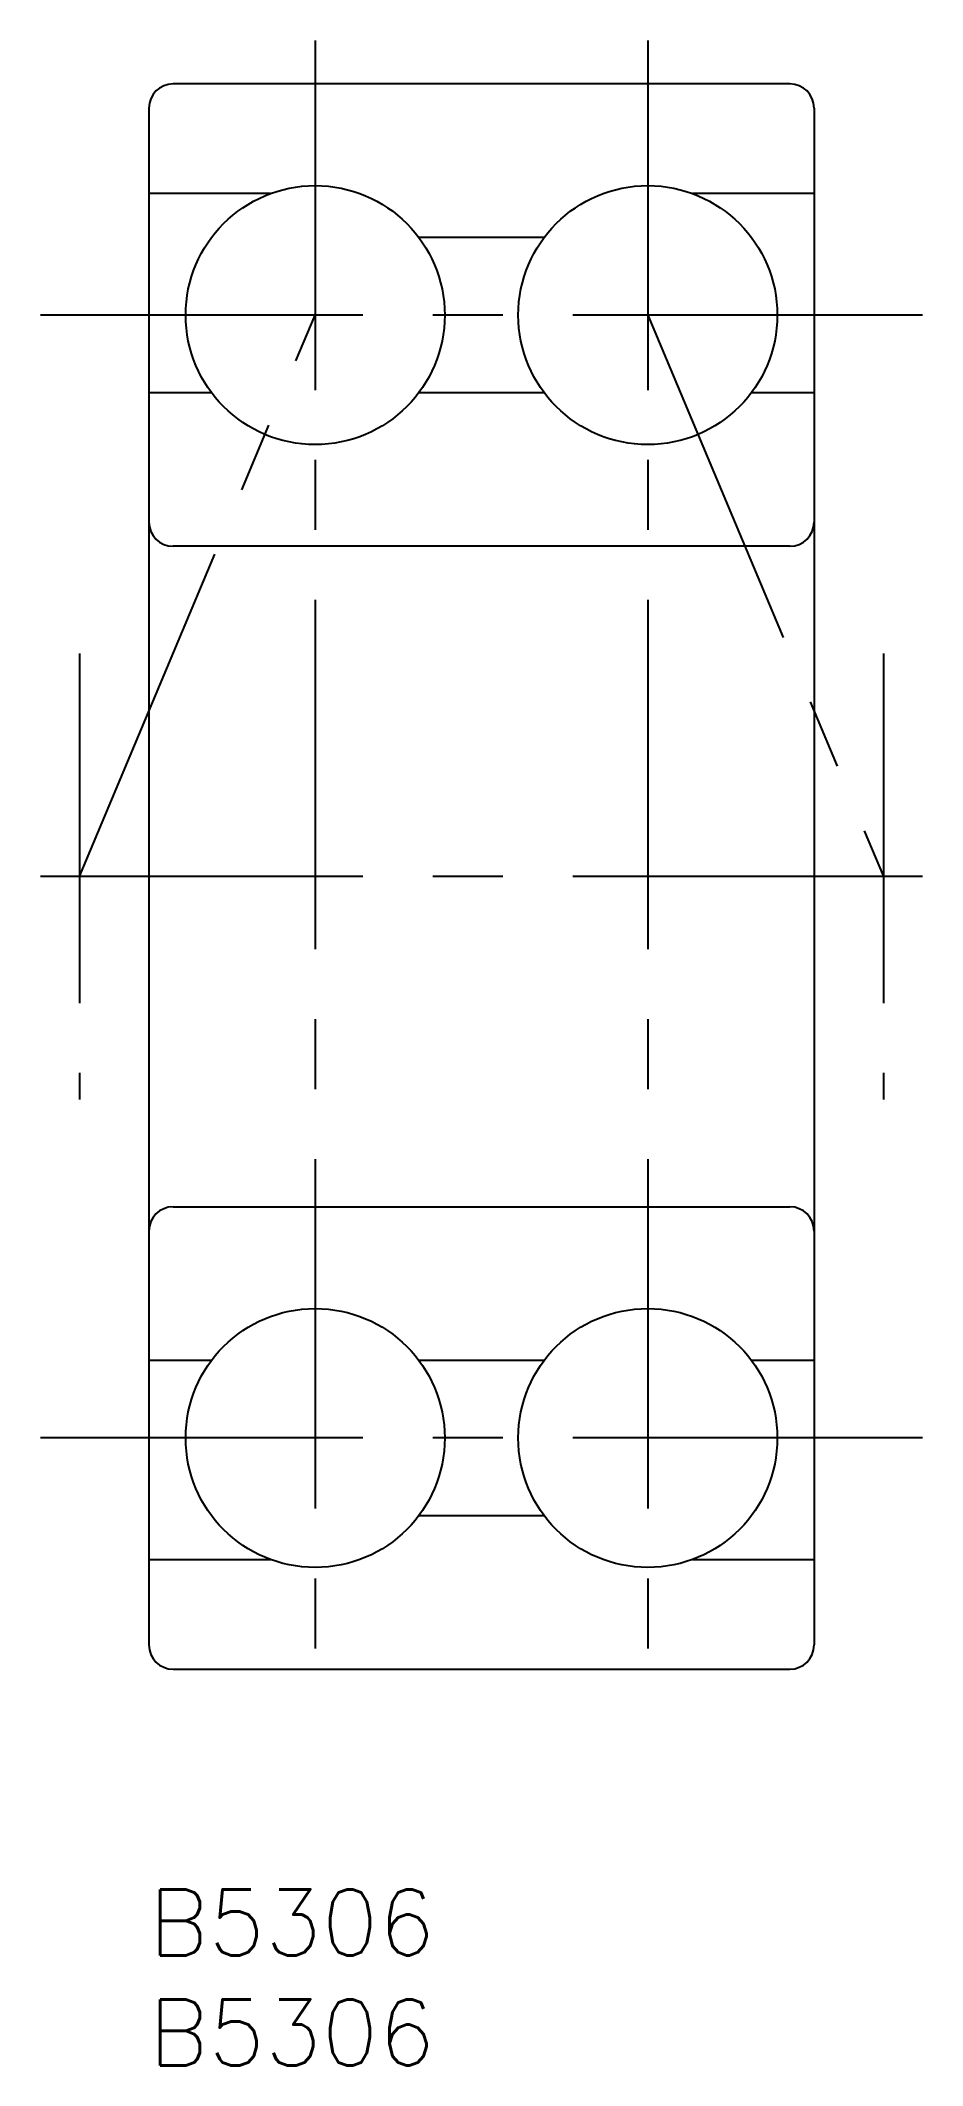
# Model space of a CAD drawing. Extents: x -4.9 to 35.1, y -8 to 84.
import ezdxf

# ---------------------------------------------------------------- set-up
doc = ezdxf.new("R2010")
doc.units = 0
doc.header["$LTSCALE"] = 0.5
doc.linetypes.add('CENTER', pattern=[50.8, 31.75, -6.35, 6.35, -6.35])
for name, color, linetype in [('MSM_CENTER', 1, 'CENTER'), ('MSM_CONTINUOUS', 7, 'CONTINUOUS'), ('MSM_PART_NUMBER', 7, 'CONTINUOUS')]:
    doc.layers.add(name, color=color, linetype=linetype)
doc.styles.get("Standard").update_dxf_attribs({"font": 'txt.shx', "height": 3, "bigfont": 'bigfont.shx'})

msp = doc.modelspace()

# ---------------------------------------------------------------- linework, layer by layer
at = {"layer": 'MSM_CENTER'}
for p, q in [((7.55, 83.97), (7.55, 8.03)), ((22.65, 83.97), (22.65, 8.03)), ((35.12, 71.5), (-4.92, 71.5)), ((-3.15, 46), (7.55, 71.5)), ((22.65, 71.5), (33.35, 46)), ((-3.15, 56.127), (-3.15, 35.873)), ((33.35, 56.127), (33.35, 35.873)), ((35.12, 46), (-4.92, 46)), ((35.12, 20.5), (-4.92, 20.5))]:
    msp.add_line(p, q, dxfattribs=at)
at = {"layer": 'MSM_CONTINUOUS'}
for p, q in [((29.1, 82), (1.1, 82)), ((0, 80.9), (0, 11.1)), ((30.2, 80.9), (30.2, 11.1)), ((5.521, 77.019), (0, 77.019)), ((30.2, 77.019), (24.679, 77.019)), ((17.946, 75.028), (12.254, 75.028)), ((2.846, 67.972), (0, 67.972)), ((17.946, 67.972), (12.254, 67.972)), ((30.2, 67.972), (27.354, 67.972)), ((29.1, 61), (1.1, 61)), ((1.1, 31), (29.1, 31)), ((0, 24.028), (2.846, 24.028)), ((12.254, 24.028), (17.946, 24.028)), ((27.354, 24.028), (30.2, 24.028)), ((12.254, 16.972), (17.946, 16.972)), ((0, 14.981), (5.521, 14.981)), ((24.679, 14.981), (30.2, 14.981)), ((1.1, 10), (29.1, 10))]:
    msp.add_line(p, q, dxfattribs=at)
for centre in [(7.55, 71.5), (22.65, 71.5), (7.55, 20.5), (22.65, 20.5)]:
    msp.add_circle(centre, 5.88, dxfattribs=at)
for centre, start, end in [((1.1, 80.9), 90, 180), ((29.1, 80.9), 0, 90), ((1.1, 62.1), 180, 270), ((29.1, 62.1), 270, 360), ((1.1, 29.9), 90, 180), ((29.1, 29.9), 0, 90), ((1.1, 11.1), 180, 270), ((29.1, 11.1), 270, 360)]:
    msp.add_arc(centre, 1.1, start, end, dxfattribs=at)

# ---------------------------------------------------------------- texts
at = {"layer": 'MSM_PART_NUMBER'}
for p in [(0, -3), (0, -8)]:
    msp.add_text('B5306', height=3, dxfattribs=at).set_placement(p)

doc.saveas('drawing.dxf')
